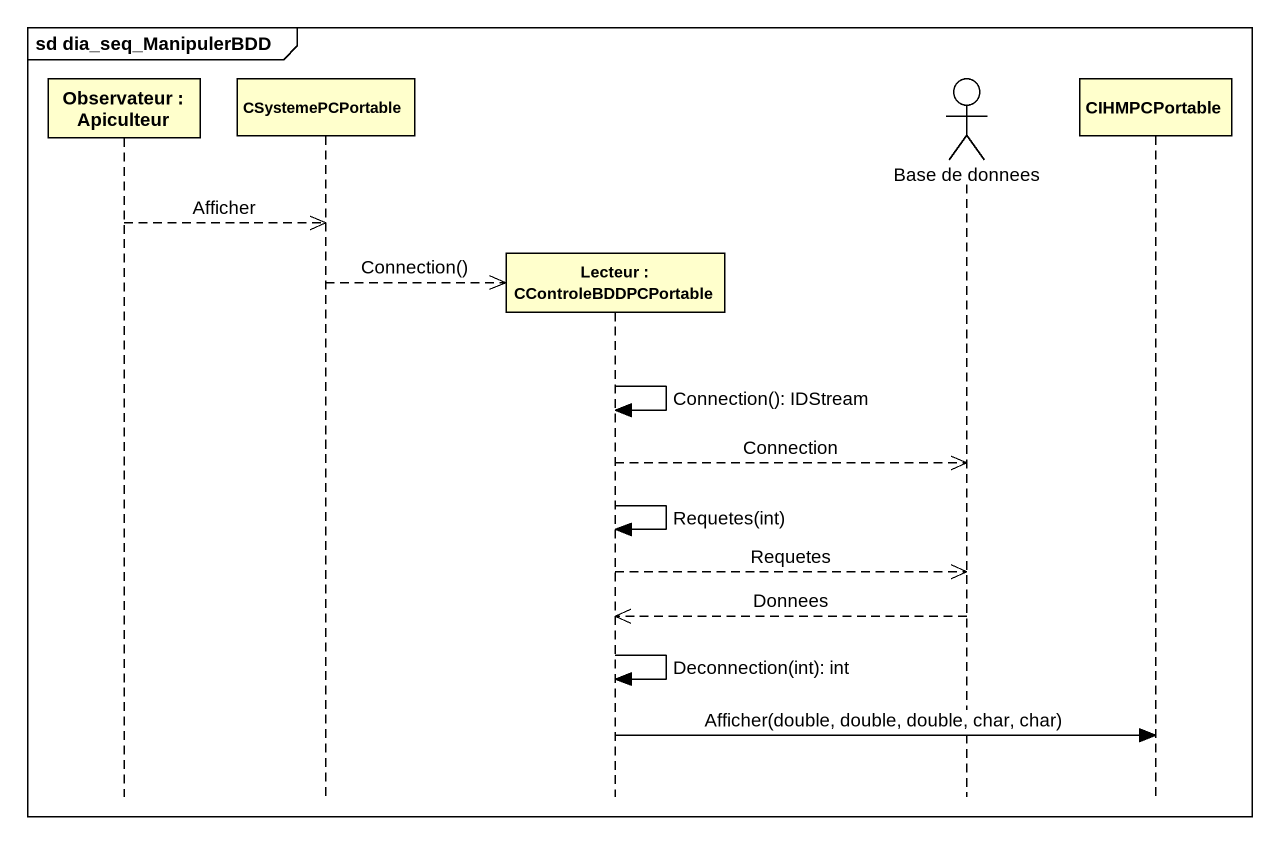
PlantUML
@startuml
mainframe sd dia_seq_ManipulerBDD
hide footbox
participant "Observateur : Apiculteur" as Observateur
participant CSystemePCPortable
participant "Lecteur : CControleBDDPCPortable" as Lecteur
actor "Base de donnees" as Base_de_donnees
participant CIHMPCPortable

Observateur -->> CSystemePCPortable : Afficher
CSystemePCPortable -->> Lecteur ** : Connection()
Lecteur -> Lecteur : Connection(): IDStream
Lecteur -->> Base_de_donnees : Connection
Lecteur -> Lecteur : Requetes(int)
Lecteur -->> Base_de_donnees : Requetes
Base_de_donnees -->> Lecteur : Donnees
Lecteur -> Lecteur : Deconnection(int): int
Lecteur -> CIHMPCPortable : Afficher(double, double, double, char, char)
@enduml
